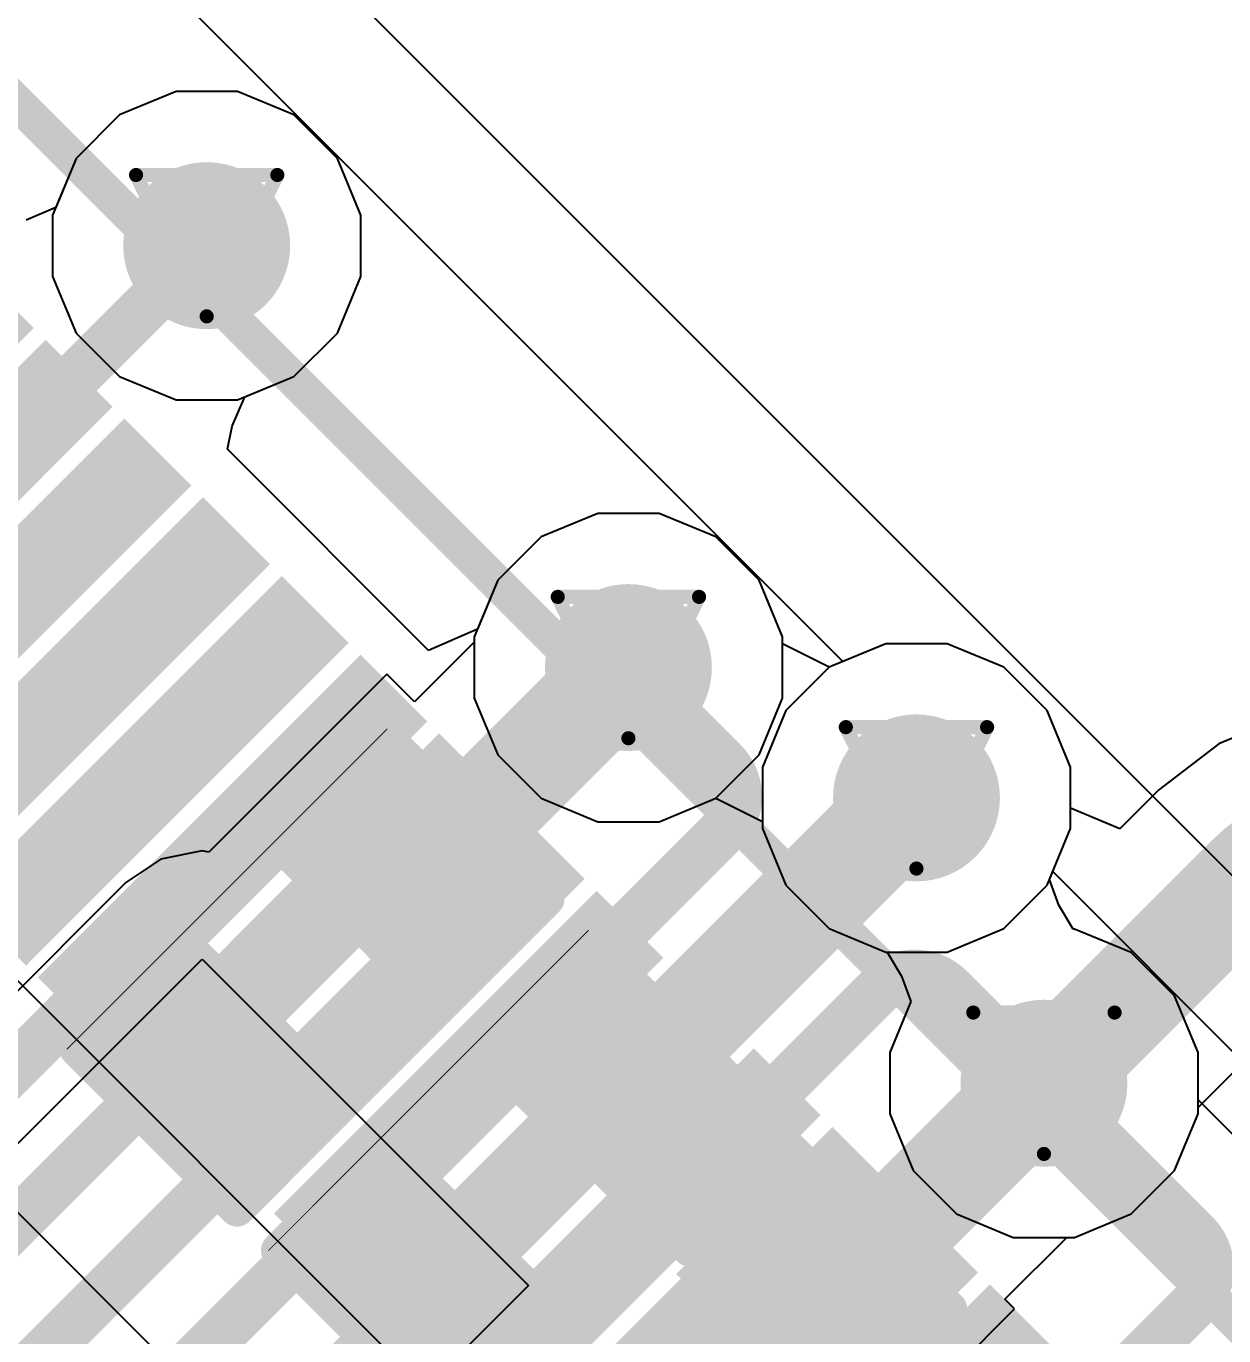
# Model space of a CAD drawing. Header units: inches. Extents: x 0 to 5359, y 0 to 5098.
# Drawn here: x 47.066 to 51.371, y 54.751 to 59.457 of the extents above; entities that cross this region are included whole.
import ezdxf

# ---------------------------------------------------------------- set-up
doc = ezdxf.new("R2010")
doc.units = ezdxf.units.IN
for name, color, linetype in [('Bottom Layer', 5, 'Continuous'), ('Bottom Overlay', 54, 'Continuous'), ('Bottom Paste', 16, 'Continuous'), ('Bottom Solder', 6, 'Continuous'), ('Drill Drawing', 1, 'Continuous'), ('Layer 1', 16, 'Continuous'), ('Layer 2', 76, 'Continuous'), ('Top Layer', 1, 'Continuous'), ('Top Overlay', 2, 'Continuous'), ('Top Paste', 8, 'Continuous'), ('Top Solder', 216, 'Continuous'), ('Via Holes', 16, 'Continuous')]:
    doc.layers.add(name, color=color, linetype=linetype)
doc.styles.add('Arial', font='', dxfattribs={"height": 0.2})
doc.styles.get('Arial').set_extended_font_data('Arial')

# ---------------------------------------------------------------- blocks, each defined once
blk = doc.blocks.new('LQFP_128_EP_14_14__40')
at = {"layer": 'Top Layer'}
for points in [[(-4.29989234, -6.849681499999999), (-4.09989274, -6.849681499999999), (-4.09989274, -8.3496785), (-4.29989234, -8.3496785)], [(-3.8998398, -6.849681499999999), (-3.699840199999999, -6.849681499999999), (-3.699840199999999, -8.3496785), (-3.8998398, -8.3496785)], [(-3.50004634, -6.849681499999999), (-3.30004674, -6.849681499999999), (-3.30004674, -8.3496785), (-3.50004634, -8.3496785)], [(-3.09974234, -6.849681499999999), (-2.89974274, -6.849681499999999), (-2.89974274, -8.3496785), (-3.09974234, -8.3496785)], [(-2.6999438, -6.849681499999999), (-2.4999442, -6.849681499999999), (-2.4999442, -8.3496785), (-2.6999438, -8.3496785)], [(-2.2996398, -6.849681499999999), (-2.0996402, -6.849681499999999), (-2.0996402, -8.3496785), (-2.2996398, -8.3496785)], [(-1.9000978, -6.849681499999999), (-1.7000982, -6.849681499999999), (-1.7000982, -8.3496785), (-1.9000978, -8.3496785)], [(-1.49954234, -6.849681499999999), (-1.29954274, -6.849681499999999), (-1.29954274, -8.3496785), (-1.49954234, -8.3496785)], [(-1.10000034, -6.849681499999999), (-0.90000074, -6.849681499999999), (-0.90000074, -8.3496785), (-1.10000034, -8.3496785)], [(-0.6999478, -6.849681499999999), (-0.4999482, -6.849681499999999), (-0.4999482, -8.3496785), (-0.6999478, -8.3496785)], [(-0.2998978, -6.849681499999999), (-0.09989819999999999, -6.849681499999999), (-0.09989819999999999, -8.3496785), (-0.2998978, -8.3496785)], [(0.09989819999999999, -6.849681499999999), (0.2998978, -6.849681499999999), (0.2998978, -8.3496785), (0.09989819999999999, -8.3496785)], [(0.4999482, -6.849681499999999), (0.6999478, -6.849681499999999), (0.6999478, -8.3496785), (0.4999482, -8.3496785)]]:
    blk.add_hatch(color=1, dxfattribs=at).paths.add_polyline_path(points)
at = {"layer": 'Top Paste'}
for points in [[(-4.29989234, -6.849681499999999), (-4.09989274, -6.849681499999999), (-4.09989274, -8.3496785), (-4.29989234, -8.3496785)], [(-3.8998398, -6.849681499999999), (-3.699840199999999, -6.849681499999999), (-3.699840199999999, -8.3496785), (-3.8998398, -8.3496785)], [(-3.50004634, -6.849681499999999), (-3.30004674, -6.849681499999999), (-3.30004674, -8.3496785), (-3.50004634, -8.3496785)], [(-3.09974234, -6.849681499999999), (-2.89974274, -6.849681499999999), (-2.89974274, -8.3496785), (-3.09974234, -8.3496785)], [(-2.6999438, -6.849681499999999), (-2.4999442, -6.849681499999999), (-2.4999442, -8.3496785), (-2.6999438, -8.3496785)], [(-2.2996398, -6.849681499999999), (-2.0996402, -6.849681499999999), (-2.0996402, -8.3496785), (-2.2996398, -8.3496785)], [(-1.9000978, -6.849681499999999), (-1.7000982, -6.849681499999999), (-1.7000982, -8.3496785), (-1.9000978, -8.3496785)], [(-1.49954234, -6.849681499999999), (-1.29954274, -6.849681499999999), (-1.29954274, -8.3496785), (-1.49954234, -8.3496785)], [(-1.10000034, -6.849681499999999), (-0.90000074, -6.849681499999999), (-0.90000074, -8.3496785), (-1.10000034, -8.3496785)], [(-0.6999478, -6.849681499999999), (-0.4999482, -6.849681499999999), (-0.4999482, -8.3496785), (-0.6999478, -8.3496785)], [(-0.2998978, -6.849681499999999), (-0.09989819999999999, -6.849681499999999), (-0.09989819999999999, -8.3496785), (-0.2998978, -8.3496785)], [(0.09989819999999999, -6.849681499999999), (0.2998978, -6.849681499999999), (0.2998978, -8.3496785), (0.09989819999999999, -8.3496785)], [(0.4999482, -6.849681499999999), (0.6999478, -6.849681499999999), (0.6999478, -8.3496785), (0.4999482, -8.3496785)]]:
    blk.add_hatch(color=8, dxfattribs=at).paths.add_polyline_path(points)
at = {"layer": 'Top Solder'}
for points in [[(-4.76993966, -6.77968164), (-4.42994034, -6.77968164), (-4.42994034, -8.419678359999999), (-4.76993966, -8.419678359999999)], [(-4.3698922, -6.77968164), (-4.029892879999999, -6.77968164), (-4.029892879999999, -8.419678359999999), (-4.3698922, -8.419678359999999)], [(-3.96983966, -6.77968164), (-3.62984034, -6.77968164), (-3.62984034, -8.419678359999999), (-3.96983966, -8.419678359999999)], [(-3.5700462, -6.77968164), (-3.23004688, -6.77968164), (-3.23004688, -8.419678359999999), (-3.5700462, -8.419678359999999)], [(-3.1697422, -6.77968164), (-2.82974288, -6.77968164), (-2.82974288, -8.419678359999999), (-3.1697422, -8.419678359999999)], [(-2.76994366, -6.77968164), (-2.42994434, -6.77968164), (-2.42994434, -8.419678359999999), (-2.76994366, -8.419678359999999)], [(-2.36963966, -6.77968164), (-2.02964034, -6.77968164), (-2.02964034, -8.419678359999999), (-2.36963966, -8.419678359999999)], [(-1.97009766, -6.77968164), (-1.63009834, -6.77968164), (-1.63009834, -8.419678359999999), (-1.97009766, -8.419678359999999)], [(-1.5695422, -6.77968164), (-1.22954288, -6.77968164), (-1.22954288, -8.419678359999999), (-1.5695422, -8.419678359999999)], [(-1.1700002, -6.77968164), (-0.83000088, -6.77968164), (-0.83000088, -8.419678359999999), (-1.1700002, -8.419678359999999)], [(-0.7699476599999999, -6.77968164), (-0.42994834, -6.77968164), (-0.42994834, -8.419678359999999), (-0.7699476599999999, -8.419678359999999)], [(-0.36989766, -6.77968164), (-0.02989834, -6.77968164), (-0.02989834, -8.419678359999999), (-0.36989766, -8.419678359999999)], [(0.02989834, -6.77968164), (0.36989766, -6.77968164), (0.36989766, -8.419678359999999), (0.02989834, -8.419678359999999)], [(0.42994834, -6.77968164), (0.7699476599999999, -6.77968164), (0.7699476599999999, -8.419678359999999), (0.42994834, -8.419678359999999)]]:
    blk.add_hatch(color=216, dxfattribs=at).paths.add_polyline_path(points)
at = {"layer": 'Top Overlay'}
blk.add_lwpolyline([(-6.249924, -6.249924, 0.127, 0.127, 0), (6.249924, -6.249924, 0.127, 0.127, 0)], format="xyseb", dxfattribs=at)
blk = doc.blocks.new('R___0402_B_156')
at = {"layer": 'Bottom Layer'}
for points in [[(-0.2412999999999999, 0.3174999999999999), (-0.2413000000000001, -0.3175), (-0.6985, -0.3174999999999999), (-0.6985, 0.3175)], [(0.6985, 0.3174999999999999), (0.6985, -0.3175), (0.2412999999999999, -0.3174999999999999), (0.2413000000000001, 0.3175)]]:
    blk.add_hatch(color=5, dxfattribs=at).paths.add_polyline_path(points)
at = {"layer": 'Bottom Paste'}
for points in [[(-0.2412999999999999, 0.3174999999999999), (-0.2413000000000001, -0.3175), (-0.6985, -0.3174999999999999), (-0.6985, 0.3175)], [(0.6985, 0.3174999999999999), (0.6985, -0.3175), (0.2412999999999999, -0.3174999999999999), (0.2413000000000001, 0.3175)]]:
    blk.add_hatch(color=16, dxfattribs=at).paths.add_polyline_path(points)
at = {"layer": 'Bottom Solder'}
for points in [[(-0.1862988399999999, 0.3725011599999999), (-0.18629884, -0.3725011600000001), (-0.75350116, -0.3725011599999999), (-0.75350116, 0.3725011600000001)], [(0.75350116, 0.3725011599999999), (0.75350116, -0.3725011600000001), (0.1862988399999999, -0.3725011599999999), (0.18629884, 0.3725011600000001)]]:
    blk.add_hatch(color=6, dxfattribs=at).paths.add_polyline_path(points)
at = {"layer": 'Bottom Overlay'}
for points in [[(-0.7874, 0.4064, 0.127, 0.127, 0), (0.7874, 0.4064, 0.127, 0.127, 0)], [(-0.7874, 0.4064, 0.127, 0.127, 0), (-0.7874, -0.4064, 0.127, 0.127, 0)], [(-0.8128, 0.4318, 0.0032258, 0.0032258, 0), (0.8128, 0.4318, 0.0032258, 0.0032258, 0)], [(0.7874, 0.4064, 0.127, 0.127, 0), (0.7874, -0.4064, 0.127, 0.127, 0)], [(-0.7874, -0.4064, 0.127, 0.127, 0), (0.7874, -0.4064, 0.127, 0.127, 0)]]:
    blk.add_lwpolyline(points, format="xyseb", dxfattribs=at)
for points in [[(-0.8191499999999999, 0.4064, 0.0635, 0.0635, 1), (-0.7556499999999999, 0.4064, 0.0635, 0.0635, 1)], [(-0.8191499999999999, 0.4064, 0.0635, 0.0635, 1), (-0.7556499999999999, 0.4064, 0.0635, 0.0635, 1)], [(-0.81360518, 0.4318, 0.0016129, 0.0016129, 1), (-0.8119948199999999, 0.4318, 0.0016129, 0.0016129, 1)], [(0.7556499999999999, 0.4064, 0.0635, 0.0635, 1), (0.8191499999999999, 0.4064, 0.0635, 0.0635, 1)], [(0.7556499999999999, 0.4064, 0.0635, 0.0635, 1), (0.8191499999999999, 0.4064, 0.0635, 0.0635, 1)], [(0.8119948199999999, 0.4318, 0.0016129, 0.0016129, 1), (0.81360518, 0.4318, 0.0016129, 0.0016129, 1)], [(-0.8191499999999999, -0.4064, 0.0635, 0.0635, 1), (-0.7556499999999999, -0.4064, 0.0635, 0.0635, 1)], [(-0.8191499999999999, -0.4064, 0.0635, 0.0635, 1), (-0.7556499999999999, -0.4064, 0.0635, 0.0635, 1)], [(0.7556499999999999, -0.4064, 0.0635, 0.0635, 1), (0.8191499999999999, -0.4064, 0.0635, 0.0635, 1)], [(0.7556499999999999, -0.4064, 0.0635, 0.0635, 1), (0.8191499999999999, -0.4064, 0.0635, 0.0635, 1)]]:
    blk.add_lwpolyline(points, format="xyseb", close=True, dxfattribs=at)
blk = doc.blocks.new('R___0402_B_157')
at = {"layer": 'Bottom Layer'}
for points in [[(-0.2412999999999999, 0.3174999999999999), (-0.2413000000000001, -0.3175), (-0.6985, -0.3174999999999999), (-0.6985, 0.3175)], [(0.6985, 0.3174999999999999), (0.6985, -0.3175), (0.2412999999999999, -0.3174999999999999), (0.2413000000000001, 0.3175)]]:
    blk.add_hatch(color=5, dxfattribs=at).paths.add_polyline_path(points)
at = {"layer": 'Bottom Paste'}
for points in [[(-0.2412999999999999, 0.3174999999999999), (-0.2413000000000001, -0.3175), (-0.6985, -0.3174999999999999), (-0.6985, 0.3175)], [(0.6985, 0.3174999999999999), (0.6985, -0.3175), (0.2412999999999999, -0.3174999999999999), (0.2413000000000001, 0.3175)]]:
    blk.add_hatch(color=16, dxfattribs=at).paths.add_polyline_path(points)
at = {"layer": 'Bottom Solder'}
for points in [[(-0.1862988399999999, 0.3725011599999999), (-0.18629884, -0.3725011600000001), (-0.75350116, -0.3725011599999999), (-0.75350116, 0.3725011600000001)], [(0.75350116, 0.3725011599999999), (0.75350116, -0.3725011600000001), (0.1862988399999999, -0.3725011599999999), (0.18629884, 0.3725011600000001)]]:
    blk.add_hatch(color=6, dxfattribs=at).paths.add_polyline_path(points)
at = {"layer": 'Bottom Overlay'}
for points in [[(-0.7874, 0.4064, 0.127, 0.127, 0), (0.7874, 0.4064, 0.127, 0.127, 0)], [(-0.7874, 0.4064, 0.127, 0.127, 0), (-0.7874, -0.4064, 0.127, 0.127, 0)], [(-0.8128, 0.4318, 0.0032258, 0.0032258, 0), (0.8128, 0.4318, 0.0032258, 0.0032258, 0)], [(0.7874, 0.4064, 0.127, 0.127, 0), (0.7874, -0.4064, 0.127, 0.127, 0)], [(-0.7874, -0.4064, 0.127, 0.127, 0), (0.7874, -0.4064, 0.127, 0.127, 0)]]:
    blk.add_lwpolyline(points, format="xyseb", dxfattribs=at)
for points in [[(-0.8191499999999999, 0.4064, 0.0635, 0.0635, 1), (-0.7556499999999999, 0.4064, 0.0635, 0.0635, 1)], [(-0.8191499999999999, 0.4064, 0.0635, 0.0635, 1), (-0.7556499999999999, 0.4064, 0.0635, 0.0635, 1)], [(-0.81360518, 0.4318, 0.0016129, 0.0016129, 1), (-0.8119948199999999, 0.4318, 0.0016129, 0.0016129, 1)], [(0.7556499999999999, 0.4064, 0.0635, 0.0635, 1), (0.8191499999999999, 0.4064, 0.0635, 0.0635, 1)], [(0.7556499999999999, 0.4064, 0.0635, 0.0635, 1), (0.8191499999999999, 0.4064, 0.0635, 0.0635, 1)], [(0.8119948199999999, 0.4318, 0.0016129, 0.0016129, 1), (0.81360518, 0.4318, 0.0016129, 0.0016129, 1)], [(-0.8191499999999999, -0.4064, 0.0635, 0.0635, 1), (-0.7556499999999999, -0.4064, 0.0635, 0.0635, 1)], [(-0.8191499999999999, -0.4064, 0.0635, 0.0635, 1), (-0.7556499999999999, -0.4064, 0.0635, 0.0635, 1)], [(0.7556499999999999, -0.4064, 0.0635, 0.0635, 1), (0.8191499999999999, -0.4064, 0.0635, 0.0635, 1)], [(0.7556499999999999, -0.4064, 0.0635, 0.0635, 1), (0.8191499999999999, -0.4064, 0.0635, 0.0635, 1)]]:
    blk.add_lwpolyline(points, format="xyseb", close=True, dxfattribs=at)
blk = doc.blocks.new('C___0402_B_323')
at = {"layer": 'Bottom Layer'}
for points in [[(-0.2413, 0.31750254), (-0.2412999999999999, -0.31749746), (-0.6985, -0.31749746), (-0.6985, 0.31750254)], [(0.6985, 0.3175), (0.6985, -0.3175), (0.2413, -0.3175), (0.2412999999999999, 0.3175)]]:
    blk.add_hatch(color=5, dxfattribs=at).paths.add_polyline_path(points)
at = {"layer": 'Bottom Paste'}
for points in [[(-0.2413, 0.31750254), (-0.2412999999999999, -0.31749746), (-0.6985, -0.31749746), (-0.6985, 0.31750254)], [(0.6985, 0.3175), (0.6985, -0.3175), (0.2413, -0.3175), (0.2412999999999999, 0.3175)]]:
    blk.add_hatch(color=16, dxfattribs=at).paths.add_polyline_path(points)
at = {"layer": 'Bottom Solder'}
for points in [[(-0.18130012, 0.37750242), (-0.18130012, -0.37749734), (-0.7584998799999999, -0.37749734), (-0.7584998799999999, 0.37750242)], [(0.7584998799999999, 0.37749988), (0.7584998799999999, -0.37749988), (0.18130012, -0.37749988), (0.18130012, 0.37749988)]]:
    blk.add_hatch(color=6, dxfattribs=at).paths.add_polyline_path(points)
at = {"layer": 'Bottom Overlay'}
for points in [[(-0.2794, 0.40640254, 0.127, 0.127, 0), (-0.7874, 0.4064, 0.127, 0.127, 0)], [(-0.7874, -0.4064, 0.127, 0.127, 0), (-0.7874, 0.4064, 0.127, 0.127, 0)], [(0.78740254, 0.40640254, 0.127, 0.127, 0), (0.2794, 0.4064, 0.127, 0.127, 0)], [(0.7874, -0.4064, 0.127, 0.127, 0), (0.78740254, 0.40640254, 0.127, 0.127, 0)], [(-0.2794, -0.40639746, 0.127, 0.127, 0), (-0.7874, -0.4064, 0.127, 0.127, 0)], [(0.7874, -0.4064, 0.127, 0.127, 0), (0.2794, -0.4064, 0.127, 0.127, 0)]]:
    blk.add_lwpolyline(points, format="xyseb", dxfattribs=at)
for points in [[(-0.8191499999999999, 0.4064, 0.0635, 0.0635, 1), (-0.7556499999999999, 0.4064, 0.0635, 0.0635, 1)], [(-0.8191499999999999, 0.4064, 0.0635, 0.0635, 1), (-0.7556499999999999, 0.4064, 0.0635, 0.0635, 1)], [(-0.31115, 0.40640254, 0.0635, 0.0635, 1), (-0.24765, 0.40640254, 0.0635, 0.0635, 1)], [(0.24765, 0.4064, 0.0635, 0.0635, 1), (0.31115, 0.4064, 0.0635, 0.0635, 1)], [(0.75565254, 0.40640254, 0.0635, 0.0635, 1), (0.8191525399999998, 0.40640254, 0.0635, 0.0635, 1)], [(0.75565254, 0.40640254, 0.0635, 0.0635, 1), (0.8191525399999998, 0.40640254, 0.0635, 0.0635, 1)], [(-0.8191499999999999, -0.4064, 0.0635, 0.0635, 1), (-0.7556499999999999, -0.4064, 0.0635, 0.0635, 1)], [(-0.8191499999999999, -0.4064, 0.0635, 0.0635, 1), (-0.7556499999999999, -0.4064, 0.0635, 0.0635, 1)], [(-0.31115, -0.40639746, 0.0635, 0.0635, 1), (-0.24765, -0.40639746, 0.0635, 0.0635, 1)], [(0.24765, -0.4064, 0.0635, 0.0635, 1), (0.31115, -0.4064, 0.0635, 0.0635, 1)], [(0.7556499999999999, -0.4064, 0.0635, 0.0635, 1), (0.8191499999999999, -0.4064, 0.0635, 0.0635, 1)], [(0.7556499999999999, -0.4064, 0.0635, 0.0635, 1), (0.8191499999999999, -0.4064, 0.0635, 0.0635, 1)]]:
    blk.add_lwpolyline(points, format="xyseb", close=True, dxfattribs=at)
blk = doc.blocks.new('C___0402_B_326')
at = {"layer": 'Bottom Layer'}
for points in [[(-0.2412999999999999, 0.31749746), (-0.2413000000000001, -0.3175025400000001), (-0.6985, -0.3175025399999999), (-0.6985, 0.31749746)], [(0.6985, 0.31749746), (0.6985, -0.3175025400000001), (0.2412999999999999, -0.3175025399999999), (0.2413000000000001, 0.31749746)]]:
    blk.add_hatch(color=5, dxfattribs=at).paths.add_polyline_path(points)
at = {"layer": 'Bottom Paste'}
for points in [[(-0.2412999999999999, 0.31749746), (-0.2413000000000001, -0.3175025400000001), (-0.6985, -0.3175025399999999), (-0.6985, 0.31749746)], [(0.6985, 0.31749746), (0.6985, -0.3175025400000001), (0.2412999999999999, -0.3175025399999999), (0.2413000000000001, 0.31749746)]]:
    blk.add_hatch(color=16, dxfattribs=at).paths.add_polyline_path(points)
at = {"layer": 'Bottom Solder'}
for points in [[(-0.1813001199999999, 0.3774973399999999), (-0.1813001200000001, -0.3775024200000001), (-0.7584998799999999, -0.3775024199999999), (-0.7584998799999999, 0.3774973400000001)], [(0.7584998799999999, 0.3774973399999999), (0.7584998799999999, -0.3775024200000001), (0.1813001199999999, -0.3775024199999999), (0.1813001200000001, 0.3774973400000001)]]:
    blk.add_hatch(color=6, dxfattribs=at).paths.add_polyline_path(points)
at = {"layer": 'Bottom Overlay'}
for points in [[(-0.78740254, 0.40639746, 0.127, 0.127, 0), (-0.2794, 0.4064, 0.127, 0.127, 0)], [(-0.78740254, 0.40639746, 0.127, 0.127, 0), (-0.78740254, -0.40640254, 0.127, 0.127, 0)], [(0.2794, 0.40639746, 0.127, 0.127, 0), (0.7874, 0.4064, 0.127, 0.127, 0)], [(0.7874, 0.4064, 0.127, 0.127, 0), (0.7874, -0.4064, 0.127, 0.127, 0)], [(-0.78740254, -0.40640254, 0.127, 0.127, 0), (-0.2794, -0.40640254, 0.127, 0.127, 0)], [(0.2794, -0.40640254, 0.127, 0.127, 0), (0.7874, -0.4064, 0.127, 0.127, 0)]]:
    blk.add_lwpolyline(points, format="xyseb", dxfattribs=at)
for points in [[(-0.8191525399999998, 0.40639746, 0.0635, 0.0635, 1), (-0.75565254, 0.40639746, 0.0635, 0.0635, 1)], [(-0.8191525399999998, 0.40639746, 0.0635, 0.0635, 1), (-0.75565254, 0.40639746, 0.0635, 0.0635, 1)], [(-0.31115, 0.4064, 0.0635, 0.0635, 1), (-0.24765, 0.4064, 0.0635, 0.0635, 1)], [(0.24765, 0.40639746, 0.0635, 0.0635, 1), (0.31115, 0.40639746, 0.0635, 0.0635, 1)], [(0.7556499999999999, 0.4064, 0.0635, 0.0635, 1), (0.8191499999999999, 0.4064, 0.0635, 0.0635, 1)], [(0.7556499999999999, 0.4064, 0.0635, 0.0635, 1), (0.8191499999999999, 0.4064, 0.0635, 0.0635, 1)], [(-0.8191525399999998, -0.40640254, 0.0635, 0.0635, 1), (-0.75565254, -0.40640254, 0.0635, 0.0635, 1)], [(-0.8191525399999998, -0.40640254, 0.0635, 0.0635, 1), (-0.75565254, -0.40640254, 0.0635, 0.0635, 1)], [(-0.31115, -0.40640254, 0.0635, 0.0635, 1), (-0.24765, -0.40640254, 0.0635, 0.0635, 1)], [(0.24765, -0.40640254, 0.0635, 0.0635, 1), (0.31115, -0.40640254, 0.0635, 0.0635, 1)], [(0.7556499999999999, -0.4064, 0.0635, 0.0635, 1), (0.8191499999999999, -0.4064, 0.0635, 0.0635, 1)], [(0.7556499999999999, -0.4064, 0.0635, 0.0635, 1), (0.8191499999999999, -0.4064, 0.0635, 0.0635, 1)]]:
    blk.add_lwpolyline(points, format="xyseb", close=True, dxfattribs=at)

msp = doc.modelspace()

# ---------------------------------------------------------------- hatches: boundary and pattern name
at = {"layer": 'Bottom Layer'}
h = msp.add_hatch(color=5, dxfattribs=at)
edge = h.paths.add_edge_path()
edge.add_arc((47.71483472, 58.66806147999999), 0.2999994, 0, 360)
h = msp.add_hatch(color=5, dxfattribs=at)
edge = h.paths.add_edge_path()
edge.add_arc((49.2308261, 57.1520701), 0.2999994, 0, 360)
h = msp.add_hatch(color=5, dxfattribs=at)
edge = h.paths.add_edge_path()
edge.add_arc((50.26631044, 56.68385412), 0.2999994, 0, 360)
h = msp.add_hatch(color=5, dxfattribs=at)
edge = h.paths.add_edge_path()
edge.add_arc((50.72453406, 55.65836213999999), 0.2999994, 0, 360)
at = {"layer": 'Layer 1'}
h = msp.add_hatch(color=16, dxfattribs=at)
edge = h.paths.add_edge_path()
edge.add_arc((47.71483472, 58.66806147999999), 0.2999994, 0, 360)
h = msp.add_hatch(color=16, dxfattribs=at)
edge = h.paths.add_edge_path()
edge.add_arc((49.2308261, 57.1520701), 0.2999994, 0, 360)
h = msp.add_hatch(color=16, dxfattribs=at)
edge = h.paths.add_edge_path()
edge.add_arc((50.26631044, 56.68385412), 0.2999994, 0, 360)
h = msp.add_hatch(color=16, dxfattribs=at)
edge = h.paths.add_edge_path()
edge.add_arc((50.72453406, 55.65836213999999), 0.2999994, 0, 360)
at = {"layer": 'Layer 2'}
h = msp.add_hatch(color=76, dxfattribs=at)
edge = h.paths.add_edge_path()
edge.add_arc((47.71483472, 58.66806147999999), 0.2999994, 0, 360)
h = msp.add_hatch(color=76, dxfattribs=at)
edge = h.paths.add_edge_path()
edge.add_arc((49.2308261, 57.1520701), 0.2999994, 0, 360)
h = msp.add_hatch(color=76, dxfattribs=at)
edge = h.paths.add_edge_path()
edge.add_arc((50.26631044, 56.68385412), 0.2999994, 0, 360)
h = msp.add_hatch(color=76, dxfattribs=at)
edge = h.paths.add_edge_path()
edge.add_arc((50.72453406, 55.65836213999999), 0.2999994, 0, 360)
at = {"layer": 'Top Layer'}
h = msp.add_hatch(color=1, dxfattribs=at)
edge = h.paths.add_edge_path()
edge.add_arc((47.71483472, 58.66806147999999), 0.2999994, 0, 360)
h = msp.add_hatch(color=1, dxfattribs=at)
edge = h.paths.add_edge_path()
edge.add_arc((49.2308261, 57.1520701), 0.2999994, 0, 360)
h = msp.add_hatch(color=1, dxfattribs=at)
edge = h.paths.add_edge_path()
edge.add_arc((50.26631044, 56.68385412), 0.2999994, 0, 360)
h = msp.add_hatch(color=1, dxfattribs=at)
edge = h.paths.add_edge_path()
edge.add_arc((50.72453406, 55.65836213999999), 0.2999994, 0, 360)
at = {"layer": 'Via Holes'}
h = msp.add_hatch(color=7, dxfattribs=at)
edge = h.paths.add_edge_path()
edge.add_arc((47.71483472, 58.66806147999999), 0.1499997, 0, 360)
h = msp.add_hatch(color=7, dxfattribs=at)
edge = h.paths.add_edge_path()
edge.add_arc((49.2308261, 57.1520701), 0.1499997, 0, 360)
h = msp.add_hatch(color=7, dxfattribs=at)
edge = h.paths.add_edge_path()
edge.add_arc((50.26631044, 56.68385412), 0.1499997, 0, 360)
h = msp.add_hatch(color=7, dxfattribs=at)
edge = h.paths.add_edge_path()
edge.add_arc((50.72453406, 55.65836213999999), 0.1499997, 0, 360)

# ---------------------------------------------------------------- linework, layer by layer
at = {"layer": 'Bottom Layer'}
for p, q in [((47.60463682, 59.22206087999999), (47.40102026, 59.13772018)), ((47.82503261999999, 59.22206087999999), (47.60463682, 59.22206087999999)), ((48.02864918, 59.13772018), (47.82503261999999, 59.22206087999999)), ((47.40102026, 59.13772018), (47.24517602, 58.98187593999999)), ((48.18449342, 58.98187593999999), (48.02864918, 59.13772018)), ((47.24517602, 58.98187593999999), (47.16083532, 58.77825938)), ((48.26883412, 58.77825938), (48.18449342, 58.98187593999999)), ((47.16083532, 58.77825938), (47.16083532, 58.55786358)), ((48.26883412, 58.55786358), (48.26883412, 58.77825938)), ((47.16083532, 58.55786358), (47.24517602, 58.35424702)), ((48.18449342, 58.35424702), (48.26883412, 58.55786358)), ((47.24517602, 58.35424702), (47.40102026, 58.19840278)), ((48.02864918, 58.19840278), (48.18449342, 58.35424702)), ((47.40102026, 58.19840278), (47.60463682, 58.11406208)), ((47.82503261999999, 58.11406208), (48.02864918, 58.19840278)), ((47.60463682, 58.11406208), (47.82503261999999, 58.11406208)), ((49.1206282, 57.70606949999999), (48.91701164, 57.62172879999999)), ((49.341024, 57.70606949999999), (49.1206282, 57.70606949999999)), ((49.54464056, 57.62172879999999), (49.341024, 57.70606949999999)), ((48.91701164, 57.62172879999999), (48.7611674, 57.46588455999999)), ((49.7004848, 57.46588455999999), (49.54464056, 57.62172879999999)), ((48.7611674, 57.46588455999999), (48.6768267, 57.262268)), ((49.7848255, 57.262268), (49.7004848, 57.46588455999999)), ((48.6768267, 57.24377426), (48.46225004, 57.0291976)), ((48.6768267, 57.262268), (48.6768267, 57.24377426)), ((49.7848255, 57.23729218), (49.7848255, 57.262268)), ((49.95249852, 57.15351282), (49.7848255, 57.23729218)), ((50.15611254, 57.23785352), (49.95249852, 57.15351282)), ((50.37650833999999, 57.23785352), (50.15611254, 57.23785352)), ((50.58012489999999, 57.15351282), (50.37650833999999, 57.23785352)), ((50.73596914, 56.99766857999999), (50.58012489999999, 57.15351282)), ((48.36297159999999, 57.12847604), (47.72283317999999, 56.48833762)), ((48.46225004, 57.0291976), (48.36297159999999, 57.12847604)), ((50.82030984, 56.79405202), (50.73596914, 56.99766857999999)), ((51.60594708, 56.98292387999999), (51.35375301999999, 56.8784613)), ((51.35375301999999, 56.8784613), (51.13718245999999, 56.71229196)), ((50.82030984, 56.64651866), (50.82030984, 56.79405202)), ((51.13695639999999, 56.71171537999999), (50.99755358, 56.5723151)), ((51.13718245999999, 56.71229196), (51.13683701999999, 56.7118373)), ((51.13683701999999, 56.7118373), (51.13695639999999, 56.71171537999999)), ((50.99755358, 56.5723151), (50.82030984, 56.64651866)), ((47.6984314, 56.49319156), (47.54977282, 56.46362087999999)), ((47.72283317999999, 56.48833762), (47.6984314, 56.49319156)), ((47.54977282, 56.46362087999999), (47.42374564, 56.37941226)), ((47.42374564, 56.37941226), (46.09289485999999, 55.04856147999999)), ((46.36758062, 54.77387572), (47.6984314, 56.1047265)), ((47.6984314, 56.1047265), (48.87124338, 54.93191451999999)), ((51.27853346, 55.57142809999999), (51.6525256, 55.94542278)), ((51.19419276, 55.34454768), (51.27853346, 55.54816424)), ((51.27853346, 55.54816424), (51.27853346, 55.57142809999999)), ((51.03834852, 55.18870343999999), (51.19419276, 55.34454768)), ((50.83473195999999, 55.10436274), (51.03834852, 55.18870343999999)), ((50.58419144, 54.88185619999999), (50.80669798, 55.10436274)), ((50.80669798, 55.10436274), (50.83473195999999, 55.10436274)), ((48.87124338, 54.93191451999999), (47.31358584, 53.37425189999999)), ((50.61879131999999, 54.84725378), (50.58419144, 54.88185619999999)), ((49.96695112, 54.19541612), (50.61879131999999, 54.84725378))]:
    msp.add_line(p, q, dxfattribs=at)
for points in [[(48.45123406, 56.37724818, 0.3809999999999999, 0.3809999999999999, 0), (49.22605598, 57.1520701, 0.3809999999999999, 0.3809999999999999, 0)], [(49.20511114, 55.63232205999999, 0.3809999999999999, 0.3809999999999999, 0), (50.25664319999999, 56.68385412, 0.3809999999999999, 0.3809999999999999, 0)], [(51.45759838, 56.39142646, 0.3809999999999999, 0.3809999999999999, -0.4143707946261578), (52.29535134, 56.39165251999999, 0.3809999999999999, 0.3809999999999999, 0)], [(48.45123406, 56.33231557999999, 0.3809999999999999, 0.3809999999999999, 0), (48.45123406, 56.37724818, 0.3809999999999999, 0.3809999999999999, 0)], [(50.72453406, 55.65836213999999, 0.3809999999999999, 0.3809999999999999, 0), (51.45759838, 56.39142646, 0.3809999999999999, 0.3809999999999999, 0)], [(49.20511114, 55.57843849999999, 0.3809999999999999, 0.3809999999999999, 0), (49.20511114, 55.63232205999999, 0.3809999999999999, 0.3809999999999999, 0)], [(49.94494202, 54.88354022, 0.3809999999999999, 0.3809999999999999, 0), (50.71976393999999, 55.65836213999999, 0.3809999999999999, 0.3809999999999999, 0)]]:
    msp.add_lwpolyline(points, format="xyseb", dxfattribs=at)
for points in [[(49.13080598, 57.1520701, 0.1905, 0.1905, 1), (49.32130598, 57.1520701, 0.1905, 0.1905, 1)], [(50.1613932, 56.68385412, 0.1905, 0.1905, 1), (50.3518932, 56.68385412, 0.1905, 0.1905, 1)], [(48.35598406, 56.37724818, 0.1905, 0.1905, 1), (48.54648406, 56.37724818, 0.1905, 0.1905, 1)], [(48.35598406, 56.37724818, 0.1905, 0.1905, 1), (48.54648406, 56.37724818, 0.1905, 0.1905, 1)], [(51.36234837999999, 56.39142646, 0.1905, 0.1905, 1), (51.55284838, 56.39142646, 0.1905, 0.1905, 1)], [(51.36234837999999, 56.39142646, 0.1905, 0.1905, 1), (51.55284838, 56.39142646, 0.1905, 0.1905, 1)], [(48.35598406, 56.33231557999999, 0.1905, 0.1905, 1), (48.54648406, 56.33231557999999, 0.1905, 0.1905, 1)], [(49.10986114, 55.63232205999999, 0.1905, 0.1905, 1), (49.30036113999999, 55.63232205999999, 0.1905, 0.1905, 1)], [(49.10986114, 55.63232205999999, 0.1905, 0.1905, 1), (49.30036113999999, 55.63232205999999, 0.1905, 0.1905, 1)], [(50.62451394, 55.65836213999999, 0.1905, 0.1905, 1), (50.81501393999999, 55.65836213999999, 0.1905, 0.1905, 1)], [(50.62928406, 55.65836213999999, 0.1905, 0.1905, 1), (50.81978405999999, 55.65836213999999, 0.1905, 0.1905, 1)], [(49.10986114, 55.57843849999999, 0.1905, 0.1905, 1), (49.30036113999999, 55.57843849999999, 0.1905, 0.1905, 1)], [(49.84969201999999, 54.88354022, 0.1905, 0.1905, 1), (50.04019202, 54.88354022, 0.1905, 0.1905, 1)]]:
    msp.add_lwpolyline(points, format="xyseb", close=True, dxfattribs=at)
at = {"layer": 'Drill Drawing'}
for points in [[(47.46083471999999, 58.92206148, 0.0508, 0.0508, 0), (47.96883472, 58.92206148, 0.0508, 0.0508, 0)], [(47.46083471999999, 58.92206148, 0.0508, 0.0508, 0), (47.71483472, 58.41406148, 0.0508, 0.0508, 0)], [(47.71483472, 58.41406148, 0.0508, 0.0508, 0), (47.96883472, 58.92206148, 0.0508, 0.0508, 0)], [(48.9768261, 57.4060701, 0.0508, 0.0508, 0), (49.4848261, 57.4060701, 0.0508, 0.0508, 0)], [(48.9768261, 57.4060701, 0.0508, 0.0508, 0), (49.2308261, 56.8980701, 0.0508, 0.0508, 0)], [(49.2308261, 56.8980701, 0.0508, 0.0508, 0), (49.4848261, 57.4060701, 0.0508, 0.0508, 0)], [(50.01231044, 56.93785412, 0.0508, 0.0508, 0), (50.52031044, 56.93785412, 0.0508, 0.0508, 0)], [(50.01231044, 56.93785412, 0.0508, 0.0508, 0), (50.26631044, 56.42985411999999, 0.0508, 0.0508, 0)], [(50.26631044, 56.42985411999999, 0.0508, 0.0508, 0), (50.52031044, 56.93785412, 0.0508, 0.0508, 0)], [(50.47053406, 55.91236214, 0.0508, 0.0508, 0), (50.97853405999999, 55.91236214, 0.0508, 0.0508, 0)], [(50.47053406, 55.91236214, 0.0508, 0.0508, 0), (50.72453406, 55.40436214, 0.0508, 0.0508, 0)], [(50.72453406, 55.40436214, 0.0508, 0.0508, 0), (50.97853405999999, 55.91236214, 0.0508, 0.0508, 0)]]:
    msp.add_lwpolyline(points, format="xyseb", dxfattribs=at)
for points in [[(47.44813472, 58.92206148, 0.0254, 0.0254, 1), (47.47353472, 58.92206148, 0.0254, 0.0254, 1)], [(47.44813472, 58.92206148, 0.0254, 0.0254, 1), (47.47353472, 58.92206148, 0.0254, 0.0254, 1)], [(47.95613472, 58.92206148, 0.0254, 0.0254, 1), (47.98153472, 58.92206148, 0.0254, 0.0254, 1)], [(47.95613472, 58.92206148, 0.0254, 0.0254, 1), (47.98153472, 58.92206148, 0.0254, 0.0254, 1)], [(47.70213472, 58.41406148, 0.0254, 0.0254, 1), (47.72753471999999, 58.41406148, 0.0254, 0.0254, 1)], [(47.70213472, 58.41406148, 0.0254, 0.0254, 1), (47.72753471999999, 58.41406148, 0.0254, 0.0254, 1)], [(48.9641261, 57.4060701, 0.0254, 0.0254, 1), (48.9895261, 57.4060701, 0.0254, 0.0254, 1)], [(48.9641261, 57.4060701, 0.0254, 0.0254, 1), (48.9895261, 57.4060701, 0.0254, 0.0254, 1)], [(49.4721261, 57.4060701, 0.0254, 0.0254, 1), (49.49752609999999, 57.4060701, 0.0254, 0.0254, 1)], [(49.4721261, 57.4060701, 0.0254, 0.0254, 1), (49.49752609999999, 57.4060701, 0.0254, 0.0254, 1)], [(49.99961044, 56.93785412, 0.0254, 0.0254, 1), (50.02501044, 56.93785412, 0.0254, 0.0254, 1)], [(49.99961044, 56.93785412, 0.0254, 0.0254, 1), (50.02501044, 56.93785412, 0.0254, 0.0254, 1)], [(50.50761043999999, 56.93785412, 0.0254, 0.0254, 1), (50.53301044, 56.93785412, 0.0254, 0.0254, 1)], [(50.50761043999999, 56.93785412, 0.0254, 0.0254, 1), (50.53301044, 56.93785412, 0.0254, 0.0254, 1)], [(49.2181261, 56.8980701, 0.0254, 0.0254, 1), (49.2435261, 56.8980701, 0.0254, 0.0254, 1)], [(49.2181261, 56.8980701, 0.0254, 0.0254, 1), (49.2435261, 56.8980701, 0.0254, 0.0254, 1)], [(50.25361044, 56.42985411999999, 0.0254, 0.0254, 1), (50.27901044, 56.42985411999999, 0.0254, 0.0254, 1)], [(50.25361044, 56.42985411999999, 0.0254, 0.0254, 1), (50.27901044, 56.42985411999999, 0.0254, 0.0254, 1)], [(50.45783406, 55.91236214, 0.0254, 0.0254, 1), (50.48323406, 55.91236214, 0.0254, 0.0254, 1)], [(50.45783406, 55.91236214, 0.0254, 0.0254, 1), (50.48323406, 55.91236214, 0.0254, 0.0254, 1)], [(50.96583406, 55.91236214, 0.0254, 0.0254, 1), (50.99123406, 55.91236214, 0.0254, 0.0254, 1)], [(50.96583406, 55.91236214, 0.0254, 0.0254, 1), (50.99123406, 55.91236214, 0.0254, 0.0254, 1)], [(50.71183405999999, 55.40436214, 0.0254, 0.0254, 1), (50.73723406, 55.40436214, 0.0254, 0.0254, 1)], [(50.71183405999999, 55.40436214, 0.0254, 0.0254, 1), (50.73723406, 55.40436214, 0.0254, 0.0254, 1)]]:
    msp.add_lwpolyline(points, format="xyseb", close=True, dxfattribs=at)
at = {"layer": 'Layer 1'}
for p, q in [((47.60463682, 59.22206087999999), (47.40102026, 59.13772018)), ((47.82503261999999, 59.22206087999999), (47.60463682, 59.22206087999999)), ((48.02864918, 59.13772018), (47.82503261999999, 59.22206087999999)), ((47.40102026, 59.13772018), (47.24517602, 58.98187593999999)), ((48.18449342, 58.98187593999999), (48.02864918, 59.13772018)), ((47.24517602, 58.98187593999999), (47.16083532, 58.77825938)), ((48.26883412, 58.77825938), (48.18449342, 58.98187593999999)), ((47.16083532, 58.77825938), (47.16083532, 58.55786358)), ((48.26883412, 58.55786358), (48.26883412, 58.77825938)), ((47.16083532, 58.55786358), (47.24517602, 58.35424702)), ((48.18449342, 58.35424702), (48.26883412, 58.55786358)), ((47.24517602, 58.35424702), (47.40102026, 58.19840278)), ((48.02864918, 58.19840278), (48.18449342, 58.35424702)), ((47.40102026, 58.19840278), (47.60463682, 58.11406208)), ((47.82503261999999, 58.11406208), (48.02864918, 58.19840278)), ((47.60463682, 58.11406208), (47.82503261999999, 58.11406208)), ((49.1206282, 57.70606949999999), (48.91701164, 57.62172879999999)), ((49.341024, 57.70606949999999), (49.1206282, 57.70606949999999)), ((49.54464056, 57.62172879999999), (49.341024, 57.70606949999999)), ((48.91701164, 57.62172879999999), (48.7611674, 57.46588455999999)), ((49.7004848, 57.46588455999999), (49.54464056, 57.62172879999999)), ((48.7611674, 57.46588455999999), (48.6768267, 57.262268)), ((49.7848255, 57.262268), (49.7004848, 57.46588455999999)), ((48.6768267, 57.262268), (48.6768267, 57.0418722)), ((49.7848255, 57.23729218), (49.7848255, 57.262268)), ((49.95249852, 57.15351282), (49.7848255, 57.23729218)), ((50.15611254, 57.23785352), (49.95249852, 57.15351282)), ((50.37650833999999, 57.23785352), (50.15611254, 57.23785352)), ((50.58012489999999, 57.15351282), (50.37650833999999, 57.23785352)), ((50.73596914, 56.99766857999999), (50.58012489999999, 57.15351282)), ((48.6768267, 57.0418722), (48.7611674, 56.83825563999999)), ((50.82030984, 56.79405202), (50.73596914, 56.99766857999999)), ((48.7611674, 56.83825563999999), (48.91701164, 56.68241139999999)), ((50.82030984, 56.57365622), (50.82030984, 56.79405202)), ((48.91701164, 56.68241139999999), (49.1206282, 56.59807069999999)), ((49.341024, 56.59807069999999), (49.54463802, 56.68241139999999)), ((49.54463802, 56.68241139999999), (49.71231104, 56.59863204)), ((49.1206282, 56.59807069999999), (49.341024, 56.59807069999999)), ((49.71231104, 56.59863204), (49.71231104, 56.57365622)), ((49.71231104, 56.57365622), (49.79665173999999, 56.37003966)), ((50.74430542, 56.39016153999999), (50.82030984, 56.57365622)), ((50.77842777999999, 56.29864788), (50.74430542, 56.39016153999999)), ((49.79665173999999, 56.37003966), (49.95249597999999, 56.21419542)), ((50.82974085999999, 56.21236153999999), (50.77842777999999, 56.29864788)), ((49.95249597999999, 56.21419542), (50.15611254, 56.12985472)), ((50.83473195999999, 56.21236153999999), (50.82974085999999, 56.21236153999999)), ((51.03834852, 56.12802084), (50.83473195999999, 56.21236153999999)), ((50.15611254, 56.12985472), (50.16110364, 56.12985472)), ((50.16110364, 56.12985472), (50.21241672, 56.04356837999999)), ((51.19419276, 55.97217659999999), (51.03834852, 56.12802084)), ((50.21241672, 56.04356837999999), (50.24653908, 55.95205472)), ((51.27853346, 55.76856004), (51.19419276, 55.97217659999999)), ((50.24653908, 55.95205472), (50.17053466, 55.76856004)), ((50.17053466, 55.76856004), (50.17053466, 55.54816424)), ((51.27853346, 55.54816424), (51.27853346, 55.76856004)), ((50.17053466, 55.54816424), (50.25487535999999, 55.34454768)), ((51.19419276, 55.34454768), (51.27853346, 55.54816424)), ((50.25487535999999, 55.34454768), (50.4107196, 55.18870343999999)), ((51.03834852, 55.18870343999999), (51.19419276, 55.34454768)), ((50.4107196, 55.18870343999999), (50.61433616, 55.10436274)), ((50.83473195999999, 55.10436274), (51.03834852, 55.18870343999999)), ((50.61433616, 55.10436274), (50.83473195999999, 55.10436274))]:
    msp.add_line(p, q, dxfattribs=at)
at = {"layer": 'Layer 2'}
for p, q in [((45.70025912, 61.47451509999999), (50.00112173999999, 57.17365248)), ((51.79047808, 56.01455904), (47.44742606, 60.35761105999999)), ((49.81687268, 53.24485668), (42.8625, 60.19924206)), ((42.31639999999999, 59.91284435999999), (48.37602466, 53.8532197)), ((49.1206282, 57.70606949999999), (48.91701164, 57.62172879999999)), ((49.341024, 57.70606949999999), (49.1206282, 57.70606949999999)), ((49.54464056, 57.62172879999999), (49.341024, 57.70606949999999)), ((48.91701164, 57.62172879999999), (48.7611674, 57.46588455999999)), ((49.7004848, 57.46588455999999), (49.54464056, 57.62172879999999)), ((48.7611674, 57.46588455999999), (48.6768267, 57.262268)), ((49.7848255, 57.262268), (49.7004848, 57.46588455999999)), ((48.6768267, 57.262268), (48.6768267, 57.0418722)), ((49.7848255, 57.0418722), (49.7848255, 57.262268)), ((49.95249597999999, 57.15351282), (49.79665173999999, 56.99766857999999)), ((50.00112173999999, 57.17365248), (49.95249597999999, 57.15351282)), ((48.6768267, 57.0418722), (48.7611674, 56.83825563999999)), ((49.7004848, 56.83825563999999), (49.7848255, 57.0418722)), ((49.79665173999999, 56.99766857999999), (49.71231104, 56.79405202)), ((48.7611674, 56.83825563999999), (48.91701164, 56.68241139999999)), ((49.54464056, 56.68241139999999), (49.7004848, 56.83825563999999)), ((49.71231104, 56.79405202), (49.71231104, 56.57365622)), ((48.91701164, 56.68241139999999), (49.1206282, 56.59807069999999)), ((49.341024, 56.59807069999999), (49.54464056, 56.68241139999999)), ((49.1206282, 56.59807069999999), (49.341024, 56.59807069999999)), ((49.71231104, 56.57365622), (49.79665173999999, 56.37003966)), ((50.73596914, 56.37003966), (50.7561088, 56.41866542)), ((50.7561088, 56.41866542), (51.45268601999999, 55.72208819999999)), ((49.79665173999999, 56.37003966), (49.95249597999999, 56.21419542)), ((50.58012489999999, 56.21419542), (50.73596914, 56.37003966)), ((49.95249597999999, 56.21419542), (50.15611254, 56.12985472)), ((50.37650833999999, 56.12985472), (50.58012489999999, 56.21419542)), ((50.15611254, 56.12985472), (50.37650833999999, 56.12985472))]:
    msp.add_line(p, q, dxfattribs=at)
at = {"layer": 'Top Layer'}
for p, q in [((47.60463682, 59.22206087999999), (47.40102026, 59.13772018)), ((47.82503261999999, 59.22206087999999), (47.60463682, 59.22206087999999)), ((48.02864918, 59.13772018), (47.82503261999999, 59.22206087999999)), ((47.40102026, 59.13772018), (47.24517602, 58.98187593999999)), ((48.18449342, 58.98187593999999), (48.02864918, 59.13772018)), ((47.24517602, 58.98187593999999), (47.17210022, 58.80545516)), ((48.26883412, 58.77825938), (48.18449342, 58.98187593999999)), ((47.17210022, 58.80545516), (47.06568184, 58.75942781999999)), ((48.26883412, 58.55786358), (48.26883412, 58.77825938)), ((48.18449342, 58.35424702), (48.26883412, 58.55786358)), ((48.02864918, 58.19840278), (48.18449342, 58.35424702)), ((47.85222839999999, 58.12532698), (48.02864918, 58.19840278)), ((47.80620105999999, 58.0189086), (47.85222839999999, 58.12532698)), ((47.78984346, 57.93626208), (47.80620105999999, 58.0189086)), ((48.51255981999999, 57.21354572), (47.78984346, 57.93626208)), ((49.1206282, 57.70606949999999), (48.91701164, 57.62172879999999)), ((49.341024, 57.70606949999999), (49.1206282, 57.70606949999999)), ((49.54464056, 57.62172879999999), (49.341024, 57.70606949999999)), ((48.91701164, 57.62172879999999), (48.7611674, 57.46588455999999)), ((49.7004848, 57.46588455999999), (49.54464056, 57.62172879999999)), ((48.7611674, 57.46588455999999), (48.6880916, 57.28946378)), ((49.7848255, 57.262268), (49.7004848, 57.46588455999999)), ((48.6880916, 57.28946378), (48.51255981999999, 57.21354572)), ((49.7848255, 57.23729218), (49.7848255, 57.262268)), ((49.95249852, 57.15351282), (49.7848255, 57.23729218)), ((50.15611254, 57.23785352), (49.95249852, 57.15351282)), ((50.37650833999999, 57.23785352), (50.15611254, 57.23785352)), ((50.58012489999999, 57.15351282), (50.37650833999999, 57.23785352)), ((50.73596914, 56.99766857999999), (50.58012489999999, 57.15351282)), ((50.82030984, 56.79405202), (50.73596914, 56.99766857999999)), ((50.82030984, 56.57365622), (50.82030984, 56.79405202)), ((50.74430542, 56.39016153999999), (50.82030984, 56.57365622)), ((50.77842777999999, 56.29864788), (50.74430542, 56.39016153999999)), ((50.82974085999999, 56.21236153999999), (50.77842777999999, 56.29864788)), ((50.83473195999999, 56.21236153999999), (50.82974085999999, 56.21236153999999)), ((51.03834852, 56.12802084), (50.83473195999999, 56.21236153999999)), ((51.19419276, 55.97217659999999), (51.03834852, 56.12802084)), ((51.27853346, 55.76856004), (51.19419276, 55.97217659999999)), ((51.27853346, 55.59879659999999), (51.27853346, 55.76856004)), ((51.51500238, 55.36233022), (51.27853346, 55.59879659999999))]:
    msp.add_line(p, q, dxfattribs=at)
for points in [[(46.67650558, 57.62973234, 0.1778, 0.1778, 0), (47.71483472, 58.66806147999999, 0.1778, 0.1778, 0)], [(49.2308261, 57.1520701, 0.1778, 0.1778, 0), (49.57106164, 56.81183709999999, 0.1778, 0.1778, 0)], [(46.04796988, 55.8700432, 0.1778, 0.1778, 0), (47.2420823, 57.06415561999999, 0.1778, 0.1778, 0)], [(49.57106164, 56.81183709999999, 0.1778, 0.1778, -0.4142135623730951), (49.57106164, 56.56399405999999, 0.1778, 0.1778, 0)], [(46.11189152, 55.36784963999999, 0.1778, 0.1778, 0), (47.5251399, 56.78109802, 0.1778, 0.1778, 0)], [(48.93953128, 55.36670917999999, 0.1778, 0.1778, 0), (50.26149205999999, 56.6886725, 0.1778, 0.1778, 0)], [(48.65665148, 55.64958643999999, 0.1778, 0.1778, 0), (49.57106164, 56.5639966, 0.1778, 0.1778, 0)], [(49.57106164, 56.5639966, 0.1778, 0.1778, 0), (49.57121911999999, 56.56415407999999, 0.1778, 0.1778, 0)], [(46.18258479999999, 54.87314399999999, 0.1778, 0.1778, 0), (47.80783936, 56.49839856, 0.1778, 0.1778, 0)], [(45.97422605999999, 54.09867006, 0.1778, 0.1778, 0), (48.09089696, 56.21534096, 0.1778, 0.1778, 0)], [(50.13661803999999, 55.99875516, 0.1778, 0.1778, -0.4138383968351002), (50.38430106, 55.99859768, 0.1778, 0.1778, 0)], [(49.22205039999999, 55.08418751999999, 0.1778, 0.1778, 0), (50.13646056, 55.99859768, 0.1778, 0.1778, 0)], [(50.13646056, 55.99859768, 0.1778, 0.1778, 0), (50.13661803999999, 55.99875516, 0.1778, 0.1778, 0)], [(50.13646056, 55.99859768, 0.1778, 0.1778, -0.0003154621424417433), (50.13661803999999, 55.99875516, 0.1778, 0.1778, 0)], [(50.38430106, 55.99859768, 0.1778, 0.1778, 0), (50.72453406, 55.65836213999999, 0.1778, 0.1778, 0)], [(46.04129476, 53.60070051999999, 0.1778, 0.1778, 0), (48.37341608, 55.93282183999999, 0.1778, 0.1778, 0)], [(46.25216555999999, 53.24510051999999, 0.1778, 0.1778, 0), (48.65665148, 55.64958643999999, 0.1778, 0.1778, 0)], [(50.72453406, 55.6583596, 0.1778, 0.1778, 0), (51.2677918, 55.11510693999999, 0.1778, 0.1778, 0)], [(46.29181242, 52.71970914, 0.1778, 0.1778, 0), (48.9391706, 55.36706732, 0.1778, 0.1778, 0)], [(51.2677918, 55.11510693999999, 0.1778, 0.1778, -0.4138383968351001), (51.26794928, 54.86742391999999, 0.1778, 0.1778, 0)], [(50.35338164, 53.95285627999999, 0.1778, 0.1778, 0), (51.2677918, 54.86726644, 0.1778, 0.1778, 0)], [(51.2677918, 54.86726644, 0.1778, 0.1778, 0), (51.26794928, 54.86742391999999, 0.1778, 0.1778, 0)], [(51.26794928, 54.86742391999999, 0.1778, 0.1778, -0.0003154621424415212), (51.2677918, 54.86726644, 0.1778, 0.1778, 0)], [(45.89456912, 51.19095172, 0.1778, 0.1778, 0), (49.50492766, 54.80131025999999, 0.1778, 0.1778, 0)]]:
    msp.add_lwpolyline(points, format="xyseb", dxfattribs=at)
for points in [[(47.67038472, 58.66806147999999, 0.08889999999999999, 0.08889999999999999, 1), (47.75928472, 58.66806147999999, 0.08889999999999999, 0.08889999999999999, 1)], [(49.1863761, 57.1520701, 0.08889999999999999, 0.08889999999999999, 1), (49.2752761, 57.1520701, 0.08889999999999999, 0.08889999999999999, 1)], [(47.1976323, 57.06415561999999, 0.08889999999999999, 0.08889999999999999, 1), (47.2865323, 57.06415561999999, 0.08889999999999999, 0.08889999999999999, 1)], [(49.52661164, 56.81183709999999, 0.08889999999999999, 0.08889999999999999, 1), (49.61551164, 56.81183709999999, 0.08889999999999999, 0.08889999999999999, 1)], [(49.52661164, 56.81183709999999, 0.08889999999999999, 0.08889999999999999, 1), (49.61551164, 56.81183709999999, 0.08889999999999999, 0.08889999999999999, 1)], [(47.4806899, 56.78109802, 0.08889999999999999, 0.08889999999999999, 1), (47.5695899, 56.78109802, 0.08889999999999999, 0.08889999999999999, 1)], [(50.21704206, 56.6886725, 0.08889999999999999, 0.08889999999999999, 1), (50.30594206, 56.6886725, 0.08889999999999999, 0.08889999999999999, 1)], [(49.52661164, 56.5639966, 0.08889999999999999, 0.08889999999999999, 1), (49.61551164, 56.5639966, 0.08889999999999999, 0.08889999999999999, 1)], [(49.52661164, 56.5639966, 0.08889999999999999, 0.08889999999999999, 1), (49.61551164, 56.5639966, 0.08889999999999999, 0.08889999999999999, 1)], [(49.52661164, 56.56399405999999, 0.08889999999999999, 0.08889999999999999, 1), (49.61551164, 56.56399405999999, 0.08889999999999999, 0.08889999999999999, 1)], [(49.52676912, 56.56415407999999, 0.08889999999999999, 0.08889999999999999, 1), (49.61566911999999, 56.56415407999999, 0.08889999999999999, 0.08889999999999999, 1)], [(47.76338936, 56.49839856, 0.08889999999999999, 0.08889999999999999, 1), (47.85228935999999, 56.49839856, 0.08889999999999999, 0.08889999999999999, 1)], [(48.04644696, 56.21534096, 0.08889999999999999, 0.08889999999999999, 1), (48.13534696, 56.21534096, 0.08889999999999999, 0.08889999999999999, 1)], [(50.09201056, 55.99859768, 0.08889999999999999, 0.08889999999999999, 1), (50.18091055999999, 55.99859768, 0.08889999999999999, 0.08889999999999999, 1)], [(50.09201056, 55.99859768, 0.08889999999999999, 0.08889999999999999, 1), (50.18091055999999, 55.99859768, 0.08889999999999999, 0.08889999999999999, 1)], [(50.09201056, 55.99859768, 0.08889999999999999, 0.08889999999999999, 1), (50.18091055999999, 55.99859768, 0.08889999999999999, 0.08889999999999999, 1)], [(50.09216804, 55.99875516, 0.08889999999999999, 0.08889999999999999, 1), (50.18106804, 55.99875516, 0.08889999999999999, 0.08889999999999999, 1)], [(50.09216804, 55.99875516, 0.08889999999999999, 0.08889999999999999, 1), (50.18106804, 55.99875516, 0.08889999999999999, 0.08889999999999999, 1)], [(50.09216804, 55.99875516, 0.08889999999999999, 0.08889999999999999, 1), (50.18106804, 55.99875516, 0.08889999999999999, 0.08889999999999999, 1)], [(50.33985105999999, 55.99859768, 0.08889999999999999, 0.08889999999999999, 1), (50.42875106, 55.99859768, 0.08889999999999999, 0.08889999999999999, 1)], [(50.33985105999999, 55.99859768, 0.08889999999999999, 0.08889999999999999, 1), (50.42875106, 55.99859768, 0.08889999999999999, 0.08889999999999999, 1)], [(48.32896608, 55.93282183999999, 0.08889999999999999, 0.08889999999999999, 1), (48.41786608, 55.93282183999999, 0.08889999999999999, 0.08889999999999999, 1)], [(48.61220148, 55.64958643999999, 0.08889999999999999, 0.08889999999999999, 1), (48.70110148, 55.64958643999999, 0.08889999999999999, 0.08889999999999999, 1)], [(48.61220148, 55.64958643999999, 0.08889999999999999, 0.08889999999999999, 1), (48.70110148, 55.64958643999999, 0.08889999999999999, 0.08889999999999999, 1)], [(50.68008406, 55.65836213999999, 0.08889999999999999, 0.08889999999999999, 1), (50.76898406, 55.65836213999999, 0.08889999999999999, 0.08889999999999999, 1)], [(50.68008406, 55.6583596, 0.08889999999999999, 0.08889999999999999, 1), (50.76898406, 55.6583596, 0.08889999999999999, 0.08889999999999999, 1)], [(48.8947206, 55.36706732, 0.08889999999999999, 0.08889999999999999, 1), (48.98362059999999, 55.36706732, 0.08889999999999999, 0.08889999999999999, 1)], [(48.89508127999999, 55.36670917999999, 0.08889999999999999, 0.08889999999999999, 1), (48.98398127999999, 55.36670917999999, 0.08889999999999999, 0.08889999999999999, 1)], [(51.2233418, 55.11510693999999, 0.08889999999999999, 0.08889999999999999, 1), (51.3122418, 55.11510693999999, 0.08889999999999999, 0.08889999999999999, 1)], [(51.2233418, 55.11510693999999, 0.08889999999999999, 0.08889999999999999, 1), (51.3122418, 55.11510693999999, 0.08889999999999999, 0.08889999999999999, 1)], [(49.1776004, 55.08418751999999, 0.08889999999999999, 0.08889999999999999, 1), (49.2665004, 55.08418751999999, 0.08889999999999999, 0.08889999999999999, 1)], [(51.2233418, 54.86726644, 0.08889999999999999, 0.08889999999999999, 1), (51.3122418, 54.86726644, 0.08889999999999999, 0.08889999999999999, 1)], [(51.2233418, 54.86726644, 0.08889999999999999, 0.08889999999999999, 1), (51.3122418, 54.86726644, 0.08889999999999999, 0.08889999999999999, 1)], [(51.2233418, 54.86726644, 0.08889999999999999, 0.08889999999999999, 1), (51.3122418, 54.86726644, 0.08889999999999999, 0.08889999999999999, 1)], [(51.22349928, 54.86742391999999, 0.08889999999999999, 0.08889999999999999, 1), (51.31239927999999, 54.86742391999999, 0.08889999999999999, 0.08889999999999999, 1)], [(51.22349928, 54.86742391999999, 0.08889999999999999, 0.08889999999999999, 1), (51.31239927999999, 54.86742391999999, 0.08889999999999999, 0.08889999999999999, 1)], [(51.22349928, 54.86742391999999, 0.08889999999999999, 0.08889999999999999, 1), (51.31239927999999, 54.86742391999999, 0.08889999999999999, 0.08889999999999999, 1)], [(49.46047766, 54.80131025999999, 0.08889999999999999, 0.08889999999999999, 1), (49.54937766, 54.80131025999999, 0.08889999999999999, 0.08889999999999999, 1)]]:
    msp.add_lwpolyline(points, format="xyseb", close=True, dxfattribs=at)

# ---------------------------------------------------------------- block references
for name, p, rotation in [('LQFP_128_EP_14_14__40', (55.02006268, 60.03374581999999), 315), ('R___0402_B_157', (48.09356396, 56.05084547999999), 45), ('R___0402_B_156', (48.81736236, 55.32704707999999), 45), ('C___0402_B_326', (49.54116076, 54.57784868), 45), ('C___0402_B_323', (50.29035915999999, 53.85405028), 225)]:
    msp.add_blockref(name, p, dxfattribs=dict(rotation=rotation))

# ---------------------------------------------------------------- texts
at = {"layer": 'Bottom Overlay', "style": 'Arial', "text_generation_flag": 2}
msp.add_text('R18', height=0.7619999999999999, rotation=45, dxfattribs=at).set_placement((47.22697692, 54.61842518))

doc.saveas('drawing.dxf')
